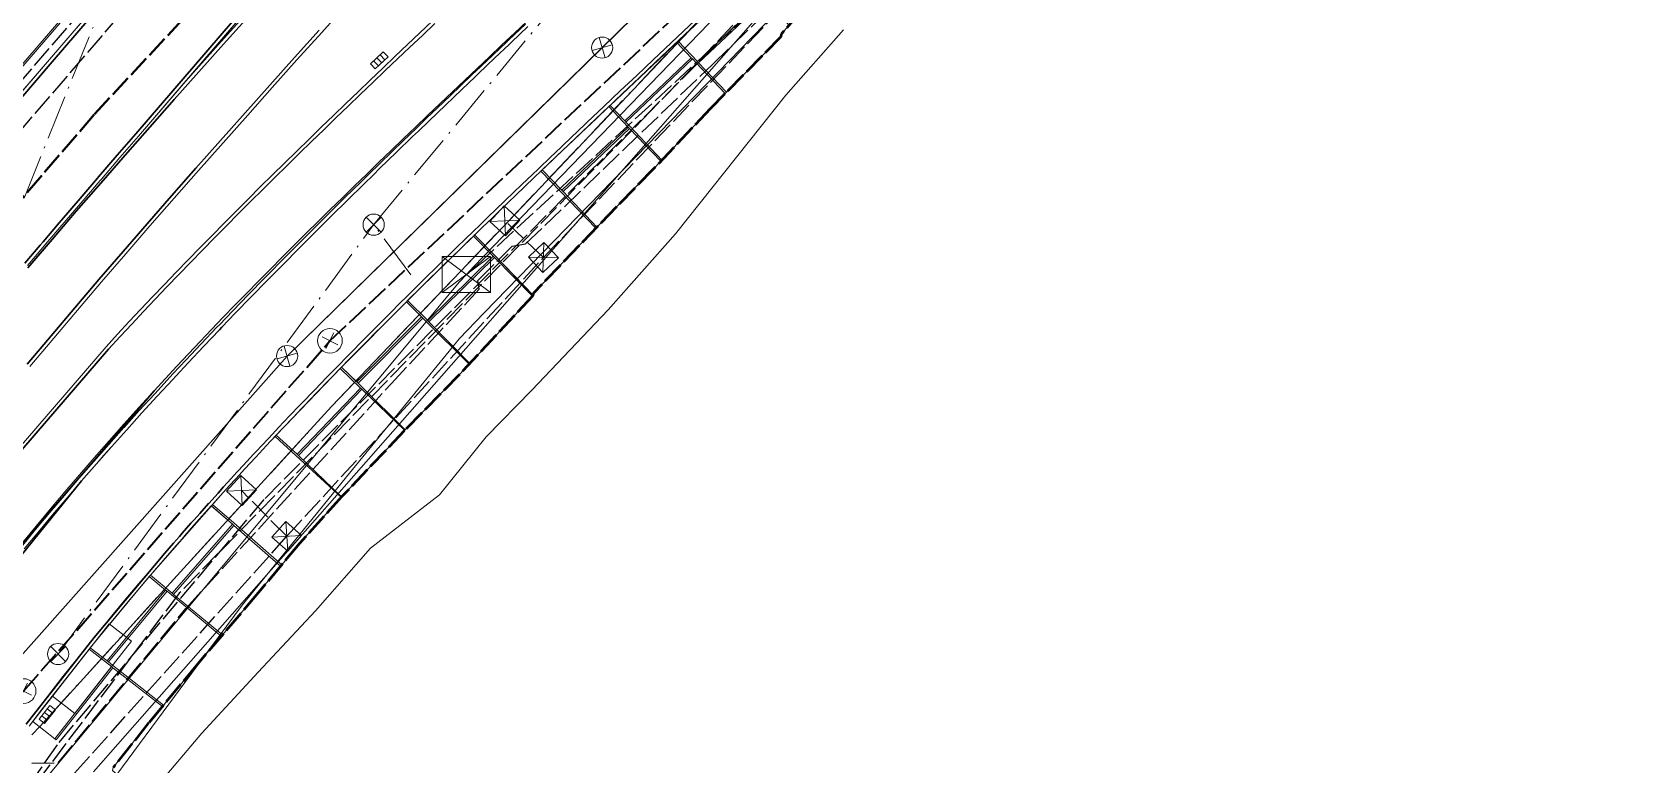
# Model space of a CAD drawing. Header units: metres. Extents: x 105014 to 106600, y 111320 to 118425.
# Drawn here: x 105607.7 to 105698.1, y 113697.9 to 113739.4 of the extents above; entities that cross this region are included whole.
import ezdxf

# ---------------------------------------------------------------- set-up
doc = ezdxf.new("R2010")
doc.units = ezdxf.units.M
doc.linetypes.add('DASHDOT', pattern=[3.556, 2.54, -0.508, 0, -0.508])
doc.linetypes.add('DASHED', pattern=[1.524, 1.27, -0.254])
for name, color, linetype, lineweight in [('00-BASE-LIMITE', 7, 'DASHED', 50), ('00-BASE-UE', 42, 'DASHED', 25), ('10-PAV-CALZADA-BRT', 12, 'CONTINUOUS', 30), ('10-PAV-CALZADA-MIXTA', 8, 'CONTINUOUS', 30), ('10-PAV-CICLORUTA', 76, 'CONTINUOUS', 18), ('10-PAV-SARDINEL', 252, 'CONTINUOUS', 13), ('20-EP-ZONA-DURA', 253, 'CONTINUOUS', 13), ('20-EP-ZONA-VERDE', 84, 'CONTINUOUS', 13), ('30-RED-ENEL-NODOS', 11, 'CONTINUOUS', 13), ('30-RED-ENEL-PROY', 1, 'DASHED', 25), ('30-RED-ETB-CAMARA', 151, 'CONTINUOUS', 13), ('30-RED-ETB-EXIST', 145, 'CONTINUOUS', 13), ('30-RED-ETB-PROY', 5, 'DASHED', 25), ('30-RED-MOVISTAR-PROY', 4, 'DASHED', 25), ('30-RED-VANTI-EXIST', 52, 'CONTINUOUS', 13), ('30-RED-VANTI-PROY', 2, 'DASHED', 25), ('30-RED-VANTI-RETIRO', 8, 'DASHDOT', 13), ('35-RH-ACUE-MATRIZ-PJ', 150, 'DASHED', 40), ('35-RH-ACUE-MENOR-EXIST', 151, 'CONTINUOUS', 13), ('35-RH-ACUE-MENOR-PROY', 5, 'DASHED', 25), ('35-RH-PLUV-COLECTOR', 96, 'CONTINUOUS', 30), ('35-RH-PLUV-NODOS', 94, 'CONTINUOUS', 13), ('35-RH-PLUV-RETIRO', 8, 'DASHDOT', 13), ('35-RH-SUDS-ZONAS', 92, 'CONTINUOUS', 20), ('36-RH-SAN-COLECTOR-PROY', 6, 'DASHED', 35), ('36-RH-SAN-POZOS', 216, 'CONTINUOUS', 13), ('60-PREDIAL-LOTE', 42, 'CONTINUOUS', 13)]:
    doc.layers.add(name, color=color, linetype=linetype, lineweight=lineweight)

# ---------------------------------------------------------------- blocks, each defined once
blk = doc.blocks.new('CAM_ETB_T_13')
for p, q in [((-1.375, -1.025), (1.375, 1.025)), ((-1.375, 1.025), (1.375, -1.025))]:
    blk.add_line(p, q)
blk.add_lwpolyline([(-1.375, -1.025), (1.375, -1.025), (1.375, 1.025), (-1.375, 1.025)], close=True)
blk = doc.blocks.new('CAJA_ENEL')
for p, q in [((-0.6, -0.6), (0.6, 0.6)), ((-0.6, 0.6), (0.6, -0.6))]:
    blk.add_line(p, q)
blk.add_lwpolyline([(-0.6, -0.6), (0.6, -0.6), (0.6, 0.6), (-0.6, 0.6)], close=True)
blk = doc.blocks.new('POZO_SAN')
for p, q in [((-0.5, 0), (0.5, 0)), ((0, -0.5), (0, 0.5))]:
    blk.add_line(p, q)
blk.add_circle((0, 0), 0.7)
blk = doc.blocks.new('SUMIDERO')
for p, q in [((-0.25, -0.2), (-0.25, 0.2)), ((0, -0.2), (0, 0.2)), ((0.25, -0.2), (0.25, 0.2))]:
    blk.add_line(p, q)
blk.add_lwpolyline([(-0.5, -0.2), (0.5, -0.2), (0.5, 0.2), (-0.5, 0.2)], close=True)
blk = doc.blocks.new('POZO_PLUV')
for p, q in [((-0.42, -0.42), (0.42, 0.42)), ((-0.42, 0.42), (0.42, -0.42))]:
    blk.add_line(p, q)
blk.add_circle((0, 0), 0.6)

msp = doc.modelspace()

# ---------------------------------------------------------------- linework, layer by layer
at = {"layer": '00-BASE-LIMITE'}
msp.add_lwpolyline([(105651.3379, 113740.6219), (105650.1849, 113739.2919), (105650.1723, 113739.1477), (105646.1835, 113735.0875), (105642.9557, 113731.6589), (105640.8435, 113729.5001), (105636.1189, 113724.5863), (105636.1113, 113724.4557), (105631.9479, 113719.9895), (105628.8157, 113716.7941), (105625.2817, 113713.0719), (105622.8891, 113710.4181), (105620.5457, 113707.6059), (105617.1097, 113703.5811), (105614.3297, 113700.2317), (105612.3163, 113697.6987)], dxfattribs=at)
at = {"layer": '00-BASE-UE'}
msp.add_lwpolyline([(105651.3379, 113740.6219), (105650.1849, 113739.2919), (105650.1723, 113739.1477), (105646.1835, 113735.0875), (105642.9557, 113731.6589), (105640.8435, 113729.5001), (105636.1189, 113724.5863), (105636.1113, 113724.4557), (105631.9479, 113719.9895), (105628.8157, 113716.7941), (105625.2817, 113713.0719), (105622.8891, 113710.4181), (105620.5457, 113707.6059), (105617.1097, 113703.5811), (105614.3297, 113700.2317), (105612.3163, 113697.6987)], dxfattribs=at)
at = {"layer": '10-PAV-CALZADA-BRT'}
for points in [[(105607.4803, 113726.0475), (105608.8511, 113727.6537), (105610.2277, 113729.2535), (105611.6095, 113730.8473), (105612.9961, 113732.4355), (105614.3869, 113734.0185), (105615.7815, 113735.5967), (105617.1793, 113737.1707), (105618.5799, 113738.7407), (105619.9827, 113740.3071)], [(105603.6123, 113711.6318), (105612.0607, 113721.4381), (105612.7163, 113722.1501), (105613.3749, 113722.8589), (105614.0367, 113723.5651), (105614.7015, 113724.2685), (105615.3691, 113724.9691), (105616.0393, 113725.6671), (105616.7121, 113726.3627), (105617.3873, 113727.0559), (105618.0651, 113727.7467), (105618.7449, 113728.4353), (105619.4271, 113729.1219), (105620.1111, 113729.8063), (105620.7973, 113730.4889), (105621.4851, 113731.1697), (105622.1747, 113731.8485), (105622.8659, 113732.5259), (105623.5585, 113733.2017), (105624.2527, 113733.8761), (105624.9481, 113734.5489), (105625.6447, 113735.2207), (105626.3425, 113735.8913), (105627.0411, 113736.5609), (105627.7407, 113737.2297), (105628.4411, 113737.8973), (105629.1423, 113738.5645), (105629.8439, 113739.2309), (105630.5461, 113739.8969)], [(105635.7625, 113740.0143), (105635.0597, 113739.3497), (105634.3573, 113738.6855), (105633.6557, 113738.0215), (105632.9545, 113737.3573), (105632.2543, 113736.6931), (105631.5549, 113736.0289), (105630.8551, 113735.3631), (105630.1575, 113734.6979), (105629.4611, 113734.0323), (105628.7659, 113733.3661), (105628.0721, 113732.6993), (105627.3799, 113732.0317), (105626.6891, 113731.3633), (105626.0001, 113730.6939), (105625.3127, 113730.0233), (105624.6273, 113729.3517), (105623.9439, 113728.6787), (105623.2625, 113728.0043), (105622.5833, 113727.3287), (105621.9063, 113726.6513), (105621.2317, 113725.9725), (105620.5597, 113725.2917), (105619.8901, 113724.6093), (105619.2235, 113723.9247), (105618.5595, 113723.2383), (105617.8983, 113722.5499), (105617.2403, 113721.8593), (105616.5855, 113721.1663), (105615.9339, 113720.4709), (105615.2855, 113719.7733), (105614.6379, 113719.0701), (105606.3318, 113709.4286)], [(105623.9895, 113739.5303), (105622.5883, 113737.9703), (105621.1895, 113736.4083), (105619.7937, 113734.8437), (105618.4013, 113733.2759), (105617.0129, 113731.7047), (105615.6289, 113730.1295), (105614.2499, 113728.5499), (105612.8763, 113726.9657), (105611.5089, 113725.3763), (105610.1477, 113723.7813), (105608.7937, 113722.1805), (105607.4471, 113720.5731)]]:
    msp.add_lwpolyline(points, dxfattribs=at)
at = {"layer": '10-PAV-CALZADA-MIXTA'}
for points in [[(105604.5093, 113732.6565), (105608.8577, 113737.7249), (105645.8159, 113780.7215), (105648.4131, 113783.7487), (105649.6965, 113785.2529), (105651.8169, 113787.7655), (105653.4837, 113789.7739), (105655.4503, 113792.1965), (105657.1287, 113794.3231), (105658.9663, 113796.7311), (105660.5821, 113798.9343), (105662.2819, 113801.3617), (105663.7923, 113803.6353), (105666.9062, 113808.7752), (105669.7172, 113814.0867), (105670.5523, 113815.8223), (105671.2082, 113817.5543), (105671.5897, 113819.3666)], [(105650.5555, 113776.6475), (105613.5973, 113733.6509), (105612.5463, 113732.4275), (105611.4954, 113731.204), (105611.4253, 113731.1224), (105610.4454, 113729.9797), (105609.396, 113728.7549), (105609.2562, 113728.5915), (105608.348, 113727.5289), (105608.1735, 113727.3244), (105607.302, 113726.3011)], [(105658.8375, 113752.8961), (105642.9312, 113737.8472), (105641.9952, 113736.961), (105641.0602, 113736.0756), (105640.1262, 113735.1908), (105639.1935, 113734.3067), (105639.0652, 113734.185), (105638.2606, 113733.4202), (105637.331, 113732.5356), (105637.1452, 113732.3585), (105636.4039, 113731.6506), (105636.082, 113731.3428), (105635.4789, 113730.7649), (105635.0206, 113730.3252), (105634.5561, 113729.8787), (105633.9612, 113729.3057), (105633.636, 113728.9918), (105633.1189, 113728.4917), (105632.7188, 113728.1039), (105632.2783, 113727.6761), (105631.8044, 113727.2148), (105631.4395, 113726.8586), (105630.8934, 113726.3243), (105630.6877, 113726.1225), (105629.9856, 113725.432), (105629.9376, 113725.3848), (105629.1894, 113724.6452), (105629.0814, 113724.5382), (105628.4429, 113723.9038), (105628.1808, 113723.6427), (105627.7942, 113723.2562), (105627.284, 113722.7449), (105627.1469, 113722.607), (105626.5016, 113721.9561), (105626.3915, 113721.8449), (105625.8581, 113721.3033), (105625.5035, 113720.9422), (105625.1393, 113720.57), (105624.6197, 113720.0372), (105624.4229, 113719.8345), (105623.7405, 113719.1294), (105623.7089, 113719.0966), (105622.9976, 113718.356), (105622.8662, 113718.2188), (105622.3561, 113717.6834), (105621.997, 113717.3052), (105621.7169, 113717.0086), (105621.1331, 113716.3883), (105621.0801, 113716.3317), (105620.4459, 113715.6521), (105620.2748, 113715.468), (105619.8968, 113715.0593), (105619.4222, 113714.5443), (105619.3495, 113714.465), (105618.8046, 113713.8684), (105618.5755, 113713.6168), (105618.2617, 113713.27), (105617.7345, 113712.6857), (105617.7205, 113712.6701), (105617.2228, 113712.1131), (105616.9002, 113711.7507), (105616.7267, 113711.5546), (105616.2328, 113710.9942), (105616.0722, 113710.8114), (105615.741, 113710.4319), (105615.251, 113709.8681), (105615.2445, 113709.8606), (105611.2414, 113705.0785), (105607.3943, 113700.17)], [(105602.5811, 113704.1663), (105610.5237, 113713.9567), (105611.371, 113714.9298), (105612.2244, 113715.8978), (105613.0707, 113716.8463), (105613.0834, 113716.8604), (105613.9483, 113717.818), (105614.8182, 113718.771), (105615.6934, 113719.7192), (105615.869, 113719.9082), (105616.5736, 113720.6628), (105617.4583, 113721.6018), (105618.3477, 113722.5367), (105618.4836, 113722.6788), (105619.2413, 113723.4675), (105620.139, 113724.3944), (105621.0404, 113725.3176), (105621.402, 113725.686), (105621.9454, 113726.2374), (105622.854, 113727.1536), (105623.7658, 113728.0664), (105624.034, 113728.3336), (105624.6808, 113728.9762), (105625.5984, 113729.8834), (105626.5188, 113730.788), (105627.072, 113731.3294), (105627.4414, 113731.6898), (105628.3664, 113732.5894), (105629.2936, 113733.4868), (105629.6237, 113733.8055), (105630.2226, 113734.3822), (105631.1533, 113735.2761), (105632.0852, 113736.1685), (105632.8317, 113736.8815), (105633.0186, 113737.0594), (105633.9534, 113737.9488), (105634.7638, 113738.7194), (105634.8888, 113738.8378), (105635.825, 113739.7257)]]:
    msp.add_lwpolyline(points, dxfattribs=at)
at = {"layer": '10-PAV-CICLORUTA'}
msp.add_lwpolyline([(105636.6113, 113771.8541), (105607.9475, 113738.5069), (105606.8947, 113737.2821), (105605.8409, 113736.0553), (105604.7865, 113734.8263), (105603.7345, 113733.5981), (105602.6805, 113732.3645), (105601.6269, 113731.1277), (105600.5739, 113729.8877), (105599.5221, 113728.6437), (105598.5905, 113727.5369), (105596.7705, 113729.1013), (105597.6877, 113730.1913), (105598.7427, 113731.4391), (105599.7987, 113732.6827), (105600.8547, 113733.9223), (105601.9109, 113735.1581), (105602.9637, 113736.3875), (105604.0195, 113737.6181), (105605.0741, 113738.8459), (105606.1273, 113740.0713), (105634.6609, 113773.2669), (105634.7913, 113773.4185), (105636.6113, 113771.8541)], close=True, dxfattribs=at)
at = {"layer": '10-PAV-SARDINEL'}
for points in [[(105606.5306, 113735.322), (105608.706, 113737.8553), (105645.6642, 113780.8518)], [(105645.8159, 113780.7215), (105608.8577, 113737.7249), (105606.6823, 113735.1917)], [(105607.302, 113726.3011), (105608.1735, 113727.3244), (105608.348, 113727.5289), (105609.2562, 113728.5915), (105609.396, 113728.7549), (105610.4454, 113729.9797), (105611.4253, 113731.1224), (105611.4954, 113731.204), (105612.5463, 113732.4275), (105613.5973, 113733.6509), (105650.5555, 113776.6475)], [(105650.7072, 113776.5172), (105613.749, 113733.5206), (105612.698, 113732.2972), (105611.6471, 113731.0737), (105611.5771, 113730.9922), (105610.5973, 113729.8496), (105609.548, 113728.6249), (105609.4082, 113728.4616), (105608.5001, 113727.3991), (105608.3257, 113727.1947), (105607.4544, 113726.1715)], [(105607.3943, 113700.17), (105608.082, 113701.0716), (105608.7749, 113701.9692), (105609.4731, 113702.8627), (105610.1766, 113703.7521), (105610.8852, 113704.6374), (105611.5989, 113705.5185), (105612.3179, 113706.3954), (105613.0419, 113707.2681), (105613.771, 113708.1366), (105614.5052, 113709.0007), (105615.2445, 113709.8606), (105615.251, 113709.8681), (105615.741, 113710.4319), (105616.0722, 113710.8114), (105616.2328, 113710.9942), (105616.7267, 113711.5546), (105616.9002, 113711.7507), (105617.2228, 113712.1131), (105617.7205, 113712.6701), (105617.7345, 113712.6857), (105618.2617, 113713.27), (105618.5755, 113713.6168), (105618.8046, 113713.8684), (105619.3495, 113714.465), (105619.4222, 113714.5443), (105619.8968, 113715.0593), (105620.2748, 113715.468), (105620.4459, 113715.6521), (105621.0801, 113716.3317), (105621.1331, 113716.3883), (105621.7169, 113717.0086), (105621.997, 113717.3052), (105622.3561, 113717.6834), (105622.8662, 113718.2188), (105622.9976, 113718.356), (105623.7089, 113719.0966), (105623.7405, 113719.1294), (105624.4229, 113719.8345), (105624.6197, 113720.0372), (105625.1393, 113720.57), (105625.5035, 113720.9422), (105625.8581, 113721.3033), (105626.3915, 113721.8449), (105626.5016, 113721.9561), (105627.1469, 113722.607), (105627.284, 113722.7449), (105627.7942, 113723.2562), (105628.1808, 113723.6427), (105628.4429, 113723.9038), (105629.0814, 113724.5382), (105629.1894, 113724.6452), (105629.9376, 113725.3848), (105629.9856, 113725.432), (105630.6877, 113726.1225), (105630.8934, 113726.3243), (105631.4395, 113726.8586), (105631.8044, 113727.2148), (105632.2783, 113727.6761), (105632.7188, 113728.1039), (105633.1189, 113728.4917), (105633.636, 113728.9918), (105633.9612, 113729.3057), (105634.5561, 113729.8787), (105635.0206, 113730.3252), (105635.4789, 113730.7649), (105636.082, 113731.3428), (105636.4039, 113731.6506), (105637.1452, 113732.3585), (105637.331, 113732.5356), (105638.2606, 113733.4202), (105639.0652, 113734.185), (105639.1935, 113734.3067), (105640.1262, 113735.1908), (105641.0602, 113736.0756), (105641.9952, 113736.961), (105642.9312, 113737.8472), (105658.8375, 113752.8961)], [(105658.975, 113752.7508), (105643.0687, 113737.702), (105642.1327, 113736.8158), (105641.1977, 113735.9304), (105640.2638, 113735.0456), (105639.3311, 113734.1616), (105639.2029, 113734.04), (105638.3985, 113733.2753), (105637.469, 113732.3908), (105637.2833, 113732.2138), (105636.5421, 113731.506), (105636.2203, 113731.1983), (105635.6174, 113730.6206), (105635.1592, 113730.181), (105634.6948, 113729.7346), (105634.1, 113729.1618), (105633.775, 113728.848), (105633.258, 113728.348), (105632.8581, 113727.9604), (105632.4177, 113727.5327), (105631.944, 113727.0716), (105631.5793, 113726.7156), (105631.0334, 113726.1814), (105630.8279, 113725.9798), (105630.1258, 113725.2894), (105630.078, 113725.2424), (105629.3301, 113724.5031), (105629.2223, 113724.3962), (105628.584, 113723.762), (105628.3221, 113723.5012), (105627.9357, 113723.1149), (105627.4257, 113722.6038), (105627.2888, 113722.4661), (105626.6437, 113721.8154), (105626.5338, 113721.7044), (105626.0007, 113721.1631), (105625.6463, 113720.8022), (105625.2824, 113720.4303), (105624.7631, 113719.8978), (105624.5665, 113719.6953), (105623.8844, 113718.9905), (105623.853, 113718.958), (105623.1419, 113718.2176), (105623.0108, 113718.0807), (105622.501, 113717.5456), (105622.1422, 113717.1677), (105621.8624, 113716.8714), (105621.2789, 113716.2514), (105621.2262, 113716.1951), (105620.5923, 113715.5158), (105620.4215, 113715.332), (105620.0438, 113714.9237), (105619.5695, 113714.409), (105619.4971, 113714.33), (105618.9524, 113713.7336), (105618.7236, 113713.4824), (105618.4101, 113713.1359), (105617.8832, 113712.5519), (105617.8695, 113712.5367), (105617.3721, 113711.98), (105617.0498, 113711.618), (105616.8766, 113711.4223), (105616.383, 113710.8621), (105616.2227, 113710.6797), (105615.8919, 113710.3006), (105615.4021, 113709.737), (105615.3959, 113709.7299), (105614.6573, 113708.8709), (105613.9239, 113708.0076), (105613.1955, 113707.14), (105612.4722, 113706.2682), (105611.754, 113705.3922), (105611.041, 113704.512), (105610.3331, 113703.6276), (105609.6304, 113702.7391), (105608.9329, 113701.8466), (105608.2407, 113700.9499), (105607.5536, 113700.0491)], [(105607.4544, 113726.1715), (105608.3257, 113727.1947), (105608.5001, 113727.3991), (105609.4082, 113728.4616), (105609.548, 113728.6249), (105610.5973, 113729.8496), (105611.5771, 113730.9922), (105611.6471, 113731.0737), (105612.698, 113732.2972), (105613.749, 113733.5206), (105616.121, 113736.2802), (105617.03, 113737.3037), (105618.4308, 113738.874), (105619.8338, 113740.4406)], [(105619.9827, 113740.3071), (105618.5799, 113738.7407), (105617.1793, 113737.1707), (105615.7815, 113735.5967), (105614.3869, 113734.0185), (105612.9961, 113732.4355), (105611.6095, 113730.8473), (105610.2277, 113729.2535), (105608.8511, 113727.6537), (105607.4803, 113726.0475)], [(105635.6875, 113739.8709), (105634.7513, 113738.983), (105634.6262, 113738.8645), (105633.8156, 113738.0937), (105632.8807, 113737.2043), (105632.6937, 113737.0263), (105631.947, 113736.313), (105631.0149, 113735.4204), (105630.084, 113734.5264), (105629.4849, 113733.9495), (105629.1546, 113733.6306), (105628.2272, 113732.733), (105627.3019, 113731.8331), (105626.9322, 113731.4725), (105626.3788, 113730.9308), (105625.458, 113730.0258), (105624.54, 113729.1183), (105623.8929, 113728.4754), (105623.6245, 113728.2079), (105622.7123, 113727.2947), (105621.8032, 113726.378), (105621.2594, 113725.8263), (105620.8975, 113725.4575), (105619.9956, 113724.5338), (105619.0974, 113723.6064), (105618.3393, 113722.8172), (105618.203, 113722.6748), (105617.3131, 113721.7393), (105616.4277, 113720.7996), (105615.7227, 113720.0445), (105615.5467, 113719.8551), (105614.6709, 113718.9063), (105613.8003, 113717.9525), (105612.9349, 113716.9944), (105612.9218, 113716.9799), (105612.0749, 113716.0307), (105611.6469, 113715.5468), (105611.2206, 113715.0616), (105610.7958, 113714.5753), (105610.3724, 113714.0875), (105609.5498, 113713.1303), (105608.733, 113712.1678), (105607.9226, 113711.2004), (105607.1182, 113710.2278)], [(105607.1182, 113710.2278), (105607.9226, 113711.2004), (105608.733, 113712.1678), (105609.5498, 113713.1303), (105610.3724, 113714.0875), (105610.7958, 113714.5753), (105611.2206, 113715.0616), (105611.6469, 113715.5468), (105612.0749, 113716.0307), (105612.9218, 113716.9799), (105612.9349, 113716.9944), (105613.8003, 113717.9525), (105614.6709, 113718.9063), (105615.5467, 113719.8551), (105615.7227, 113720.0445), (105616.4277, 113720.7996), (105617.3131, 113721.7393), (105618.203, 113722.6748), (105618.3393, 113722.8172), (105619.0974, 113723.6064), (105619.9956, 113724.5338), (105620.8975, 113725.4575), (105621.2594, 113725.8263), (105621.8032, 113726.378), (105622.7123, 113727.2947), (105623.6245, 113728.2079), (105623.8929, 113728.4754), (105624.54, 113729.1183), (105625.458, 113730.0258), (105626.3788, 113730.9308), (105626.9322, 113731.4725), (105627.3019, 113731.8331), (105628.2272, 113732.733), (105629.1546, 113733.6306), (105629.4849, 113733.9495), (105630.084, 113734.5264), (105631.0149, 113735.4204), (105631.947, 113736.313), (105632.6937, 113737.0263), (105632.8807, 113737.2043), (105633.8156, 113738.0937), (105634.6262, 113738.8645), (105634.7513, 113738.983), (105635.6875, 113739.8709)], [(105607.1355, 113710.4156), (105607.9452, 113711.3976), (105608.761, 113712.3746), (105609.5828, 113713.3465), (105610.4106, 113714.3134), (105611.2443, 113715.2751), (105612.0839, 113716.2317), (105612.9294, 113717.1831), (105613.7807, 113718.1292), (105614.6379, 113719.0701), (105615.2855, 113719.7733), (105615.9339, 113720.4709), (105616.5855, 113721.1663), (105617.2403, 113721.8593), (105617.8983, 113722.5499), (105618.5595, 113723.2383), (105619.2235, 113723.9247), (105619.8901, 113724.6093), (105620.5597, 113725.2917), (105621.2317, 113725.9725), (105621.9063, 113726.6513), (105622.5833, 113727.3287), (105623.2625, 113728.0043), (105623.9439, 113728.6787), (105624.6273, 113729.3517), (105625.3127, 113730.0233), (105626.0001, 113730.6939), (105626.6891, 113731.3633), (105627.3799, 113732.0317), (105628.0721, 113732.6993), (105628.7659, 113733.3661), (105629.4611, 113734.0323), (105630.1575, 113734.6979), (105630.8551, 113735.3631), (105631.5549, 113736.0289), (105632.2543, 113736.6931), (105632.9545, 113737.3573), (105633.6557, 113738.0215), (105634.3573, 113738.6855), (105635.0597, 113739.3497), (105635.7625, 113740.0143)], [(105635.825, 113739.7257), (105634.8888, 113738.8378), (105634.7638, 113738.7194), (105633.9534, 113737.9488), (105633.0186, 113737.0594), (105632.8317, 113736.8815), (105632.0852, 113736.1685), (105631.1533, 113735.2761), (105630.2226, 113734.3822), (105629.6237, 113733.8055), (105629.2936, 113733.4868), (105628.3664, 113732.5894), (105627.4414, 113731.6898), (105627.072, 113731.3294), (105626.5188, 113730.788), (105625.5984, 113729.8834), (105624.6808, 113728.9762), (105624.034, 113728.3336), (105623.7658, 113728.0664), (105622.854, 113727.1536), (105621.9454, 113726.2374), (105621.402, 113725.686), (105621.0404, 113725.3176), (105620.139, 113724.3944), (105619.2413, 113723.4675), (105618.4836, 113722.6788), (105618.3477, 113722.5367), (105617.4583, 113721.6018), (105616.5736, 113720.6628), (105615.869, 113719.9082), (105615.6934, 113719.7192), (105614.8182, 113718.771), (105613.9483, 113717.818), (105613.0834, 113716.8604), (105613.0707, 113716.8463), (105612.2244, 113715.8978), (105611.7969, 113715.4145), (105611.371, 113714.9298), (105610.9466, 113714.4439), (105610.5237, 113713.9567), (105609.7019, 113713.0004), (105608.8861, 113712.039), (105608.0763, 113711.0724), (105607.2727, 113710.1008)]]:
    msp.add_lwpolyline(points, dxfattribs=at)
at = {"layer": '20-EP-ZONA-DURA'}
for points in [[(105634.6609, 113773.2669), (105606.1273, 113740.0713), (105605.0741, 113738.8459), (105604.0195, 113737.6181), (105602.9637, 113736.3875), (105601.9109, 113735.1581), (105600.8547, 113733.9223), (105599.7987, 113732.6827), (105598.7427, 113731.4391), (105597.6877, 113730.1913), (105596.7705, 113729.1013), (105598.5905, 113727.5369), (105599.5221, 113728.6437), (105600.5739, 113729.8877), (105601.6269, 113731.1277), (105602.6805, 113732.3645), (105603.7345, 113733.5981), (105604.7865, 113734.8263), (105605.8409, 113736.0553), (105606.8947, 113737.2821), (105607.9475, 113738.5069), (105636.6113, 113771.8541), (105634.7913, 113773.4185), (105634.6609, 113773.2669)], [(105617.03, 113737.3037), (105616.121, 113736.2802), (105625.2297, 113746.8769), (105625.4573, 113746.6813), (105624.0501, 113745.1238), (105622.6432, 113743.5644), (105621.2384, 113742.0044), (105619.8338, 113740.4406), (105618.4308, 113738.874), (105617.03, 113737.3037)], [(105650.1723, 113739.1477), (105647.0835, 113736.0037), (105645.5075, 113737.6691), (105649.2845, 113741.2431), (105650.6371, 113739.8135), (105650.1849, 113739.2919), (105650.1723, 113739.1477)], [(105646.1835, 113735.0875), (105643.4257, 113732.1581), (105641.5893, 113734.0985), (105641.3829, 113734.316), (105645.1599, 113737.8907), (105645.3661, 113737.6729), (105647.0135, 113735.9323), (105646.1835, 113735.0875)], [(105640.8435, 113729.5001), (105639.7401, 113728.3525), (105637.8176, 113730.3737), (105641.5854, 113733.9575), (105643.3617, 113732.0901), (105642.9557, 113731.6589), (105640.8435, 113729.5001)], [(105636.1189, 113724.5863), (105636.114, 113724.5015), (105633.9299, 113726.7711), (105632.8092, 113727.9132), (105632.8581, 113727.9604), (105633.258, 113728.348), (105633.775, 113728.848), (105634.1, 113729.1618), (105634.6948, 113729.7346), (105635.1592, 113730.181), (105635.6174, 113730.6206), (105636.2203, 113731.1983), (105636.5421, 113731.506), (105636.567, 113731.5299), (105637.6767, 113730.3769), (105639.6824, 113728.2925), (105636.1189, 113724.5863)], [(105636.0872, 113724.4298), (105632.5379, 113720.6225), (105630.2167, 113722.988), (105633.9283, 113726.6299), (105636.0872, 113724.4298)], [(105631.9479, 113719.9895), (105628.8748, 113716.8544), (105626.4131, 113719.2977), (105625.2575, 113720.4049), (105626.1292, 113719.5794), (105626.2001, 113719.5091), (105629.8633, 113723.1997), (105630.0763, 113722.9883), (105632.5005, 113720.5823), (105631.9479, 113719.9895)], [(105625.2817, 113713.0719), (105625.2671, 113713.0557), (105622.8181, 113715.4021), (105626.4157, 113719.1567), (105628.8474, 113716.8265), (105628.8157, 113716.7941), (105625.2817, 113713.0719)], [(105622.8891, 113710.4181), (105621.8709, 113709.1961), (105619.1553, 113711.5733), (105617.9508, 113712.6276), (105618.4101, 113713.1359), (105618.7236, 113713.4824), (105618.9524, 113713.7336), (105619.4971, 113714.33), (105619.5695, 113714.409), (105620.0438, 113714.9237), (105620.4215, 113715.332), (105620.5923, 113715.5158), (105621.2262, 113716.1951), (105621.2789, 113716.2514), (105621.4979, 113716.4839), (105622.6763, 113715.3997), (105625.2474, 113713.0338), (105622.8891, 113710.4181)], [(105620.5457, 113707.6059), (105618.5137, 113705.2257), (105615.7412, 113707.522), (105619.1643, 113711.4325), (105621.8068, 113709.1193), (105620.5457, 113707.6059)], [(105615.1066, 113701.1677), (105615.1683, 113701.2465), (105612.2835, 113703.5039), (105612.0473, 113703.6887), (105615.3693, 113707.7), (105615.6003, 113707.5087), (105618.4488, 113705.1497), (105617.1097, 113703.5811), (105615.1066, 113701.1677)]]:
    msp.add_lwpolyline(points, close=True, dxfattribs=at)
for points in [[(105617.2271, 113749.1493), (105608.0233, 113738.4417), (105606.9705, 113737.2169)], [(105607.5536, 113700.0491), (105607.7571, 113700.3162), (105609.017, 113699.3302), (105609.0957, 113699.2687), (105612.3003, 113703.3638), (105615.1066, 113701.1677), (105615.1066, 113701.1677), (105614.3297, 113700.2317), (105612.3163, 113697.6987), (105612.2867, 113697.5347), (105612.5995, 113697.2453), (105611.6053, 113695.9225), (105611.4281, 113696.0205), (105611.3457, 113695.8299), (105610.6845, 113696.2385), (105608.7125, 113693.1741), (105605.8169, 113688.8167)]]:
    msp.add_lwpolyline(points, dxfattribs=at)
at = {"layer": '20-EP-ZONA-VERDE'}
for points in [[(105637.3697, 113771.2023), (105608.7057, 113737.8551), (105607.6533, 113736.6305), (105606.5999, 113735.4043), (105605.5461, 113734.1759), (105604.4945, 113732.9479), (105603.4413, 113731.7155), (105602.3885, 113730.4799), (105601.3369, 113729.2411), (105600.2865, 113727.9989), (105599.3489, 113726.8849), (105598.6663, 113727.4717), (105599.5985, 113728.5793), (105600.6501, 113729.8229), (105601.7029, 113731.0631), (105602.7565, 113732.2997), (105603.8105, 113733.5331), (105604.8625, 113734.7613), (105605.9169, 113735.9903), (105606.9705, 113737.2169), (105608.0233, 113738.4417), (105636.6871, 113771.7889), (105637.3697, 113771.2023)], [(105649.2158, 113741.3156), (105645.4388, 113737.7416), (105644.3388, 113738.9038), (105648.1163, 113742.4775), (105649.2158, 113741.3156)], [(105649.2845, 113741.2431), (105645.5075, 113737.6691), (105645.4388, 113737.7416), (105649.2158, 113741.3156), (105649.2845, 113741.2431)], [(105645.0911, 113737.9635), (105641.3144, 113734.3887), (105640.4866, 113735.2579), (105644.2659, 113738.8353), (105645.0911, 113737.9635)], [(105645.4388, 113737.7416), (105645.5075, 113737.6691), (105647.0835, 113736.0037), (105647.0135, 113735.9323), (105645.3661, 113737.6729), (105645.1599, 113737.8907), (105645.0911, 113737.9635), (105644.2659, 113738.8353), (105644.3388, 113738.9038), (105645.4388, 113737.7416)], [(105645.1599, 113737.8907), (105641.3829, 113734.316), (105641.3144, 113734.3887), (105645.0911, 113737.9635), (105645.1599, 113737.8907)], [(105641.5166, 113734.0298), (105637.7488, 113730.4461), (105636.6391, 113731.5992), (105640.4141, 113735.1891), (105641.5166, 113734.0298)], [(105641.3144, 113734.3887), (105641.3829, 113734.316), (105641.5893, 113734.0985), (105643.4257, 113732.1581), (105643.3617, 113732.0901), (105641.5854, 113733.9575), (105641.5166, 113734.0298), (105640.4141, 113735.1891), (105640.4866, 113735.2579), (105641.3144, 113734.3887)], [(105641.5854, 113733.9575), (105637.8176, 113730.3737), (105637.7488, 113730.4461), (105641.5166, 113734.0298), (105641.5854, 113733.9575)], [(105637.7488, 113730.4461), (105637.8176, 113730.3737), (105639.7401, 113728.3525), (105639.6825, 113728.2925), (105637.6767, 113730.3769), (105636.5669, 113731.5301), (105636.6391, 113731.5992), (105637.7488, 113730.4461)], [(105633.8584, 113726.7014), (105630.1468, 113723.0593), (105629.0107, 113724.1869), (105632.7375, 113727.8433), (105633.8584, 113726.7014)], [(105633.9299, 113726.7711), (105636.1365, 113724.4781), (105636.0873, 113724.4297), (105633.9283, 113726.6299), (105633.8584, 113726.7014), (105632.7375, 113727.8433), (105632.8089, 113727.9135), (105633.9299, 113726.7711)], [(105633.9283, 113726.6299), (105630.2167, 113722.988), (105630.1468, 113723.0593), (105633.8584, 113726.7014), (105633.9283, 113726.6299)], [(105629.7923, 113723.2701), (105626.1292, 113719.5794), (105625.2574, 113720.405), (105628.9401, 113724.1161), (105629.7923, 113723.2701)], [(105630.1468, 113723.0593), (105630.2167, 113722.988), (105632.5379, 113720.6225), (105632.5005, 113720.5823), (105630.0763, 113722.9883), (105629.8633, 113723.1997), (105629.7923, 113723.2701), (105628.9401, 113724.1161), (105629.0107, 113724.1869), (105630.1468, 113723.0593)], [(105629.8633, 113723.1997), (105626.2001, 113719.5091), (105626.1292, 113719.5794), (105629.7923, 113723.2701), (105629.8633, 113723.1997)], [(105626.3436, 113719.2258), (105622.7461, 113715.4711), (105622.7441, 113715.4731), (105621.5661, 113716.5571), (105625.1879, 113720.3331), (105626.3436, 113719.2258)], [(105626.4131, 113719.2977), (105628.8749, 113716.8543), (105628.8475, 113716.8265), (105626.4157, 113719.1567), (105626.3436, 113719.2258), (105625.1879, 113720.3331), (105625.2574, 113720.405), (105626.4131, 113719.2977)], [(105626.4157, 113719.1567), (105622.8181, 113715.4021), (105622.7461, 113715.4711), (105626.3436, 113719.2258), (105626.4157, 113719.1567)], [(105622.7441, 113715.4731), (105622.7461, 113715.4711), (105622.8181, 113715.4021), (105625.2673, 113713.0555), (105625.2473, 113713.0339), (105622.6763, 113715.3997), (105621.4979, 113716.4839), (105621.5661, 113716.5571), (105622.7441, 113715.4731)], [(105619.0892, 113711.4982), (105615.664, 113707.5856), (105614.4312, 113708.6069), (105617.8843, 113712.5531), (105619.0892, 113711.4982)], [(105619.1553, 113711.5733), (105621.8709, 113709.1961), (105621.8095, 113709.1169), (105619.1643, 113711.4325), (105619.0892, 113711.4982), (105617.8843, 113712.5531), (105617.9501, 113712.6283), (105619.1553, 113711.5733)], [(105619.1643, 113711.4325), (105615.7412, 113707.522), (105615.664, 113707.5856), (105619.0892, 113711.4982), (105619.1643, 113711.4325)], [(105615.2923, 113707.7639), (105611.9753, 113703.7591), (105611.0229, 113704.4906), (105614.3669, 113708.5303), (105615.2923, 113707.7639)], [(105615.664, 113707.5856), (105615.7393, 113707.5199), (105615.7412, 113707.522), (105618.5137, 113705.2257), (105618.4487, 113705.1497), (105615.6003, 113707.5087), (105615.3693, 113707.7), (105615.2923, 113707.7639), (105614.3669, 113708.5303), (105614.4312, 113708.6069), (105615.664, 113707.5856)], [(105615.3693, 113707.7), (105612.0473, 113703.6887), (105611.9689, 113703.7501), (105611.9753, 113703.7591), (105615.2923, 113707.7639), (105615.3693, 113707.7)], [(105615.7412, 113707.522), (105615.7393, 113707.5199), (105615.664, 113707.5856), (105615.7412, 113707.522)], [(105612.2216, 113703.4254), (105609.017, 113699.3302), (105607.7567, 113700.3165), (105610.9607, 113704.4121), (105612.2216, 113703.4254)], [(105611.9689, 113703.7501), (105612.0473, 113703.6887), (105612.2835, 113703.5039), (105615.1683, 113701.2465), (105615.1065, 113701.1677), (105612.3003, 113703.3638), (105612.2216, 113703.4254), (105610.9607, 113704.4121), (105611.0229, 113704.4906), (105611.9689, 113703.7501)], [(105611.9753, 113703.7591), (105611.9689, 113703.7501), (105611.0229, 113704.4906), (105611.9753, 113703.7591)], [(105612.3003, 113703.3638), (105609.0957, 113699.2687), (105609.017, 113699.3302), (105612.2216, 113703.4254), (105612.3003, 113703.3638)]]:
    msp.add_lwpolyline(points, close=True, dxfattribs=at)
for points in [[(105607.6009, 113720.4451), (105608.9467, 113722.0517), (105610.3001, 113723.6519), (105611.6607, 113725.2463), (105613.0277, 113726.8351), (105614.4009, 113728.4187), (105615.7795, 113729.9977), (105617.1631, 113731.5725), (105618.5511, 113733.1433), (105619.9431, 113734.7107), (105621.3387, 113736.2751), (105622.7371, 113737.8367), (105624.1381, 113739.3965), (105625.5411, 113740.9545)], [(105630.4085, 113740.0421), (105629.7063, 113739.3761), (105629.0045, 113738.7095), (105628.3033, 113738.0423), (105627.6027, 113737.3743), (105626.9029, 113736.7055), (105626.2039, 113736.0357), (105625.5061, 113735.3649), (105624.8091, 113734.6929), (105624.1135, 113734.0195), (105623.4191, 113733.3449), (105622.7261, 113732.6689), (105622.0345, 113731.9913), (105621.3445, 113731.3119), (105620.6563, 113730.6309), (105619.9699, 113729.9479), (105619.2853, 113729.2631), (105618.6029, 113728.5761), (105617.9225, 113727.8871), (105617.2443, 113727.1957), (105616.5685, 113726.5021), (105615.8953, 113725.8059), (105615.2245, 113725.1073), (105614.5563, 113724.4061), (105613.8911, 113723.7021), (105613.2287, 113722.9955), (105612.5695, 113722.2859), (105611.9133, 113721.5735), (105603.4568, 113711.7577)]]:
    msp.add_lwpolyline(points, dxfattribs=at)
at = {"layer": '30-RED-ENEL-PROY'}
for points in [[(105636.7089, 113726.6319), (105656.6851, 113747.5619)], [(105604.8783, 113734.0661), (105610.3041, 113740.3515)], [(105636.7089, 113726.6319), (105634.5261, 113728.7063)], [(105622.1555, 113710.8177), (105636.7089, 113726.6319)], [(105622.1555, 113710.8177), (105619.5967, 113713.4161)], [(105606.0619, 113692.8321), (105622.1555, 113710.8177)]]:
    msp.add_lwpolyline(points, dxfattribs=at)
at = {"layer": '30-RED-ETB-EXIST'}
for points in [[(105632.339, 113725.669), (105632.75, 113726.103), (105668.366, 113762.975), (105668.785, 113763.399)], [(105605.779, 113693.925), (105605.826, 113693.886), (105631.928, 113725.236), (105632.339, 113725.669)]]:
    msp.add_lwpolyline(points, dxfattribs=at)
at = {"layer": '30-RED-ETB-PROY'}
msp.add_lwpolyline([(105632.339, 113725.669), (105632.962, 113726.22), (105676.427, 113766.371), (105676.8, 113766.856)], dxfattribs=at)
at = {"layer": '30-RED-MOVISTAR-PROY'}
msp.add_lwpolyline([(105592.4894, 113672.1116), (105597.9303, 113682.9753), (105609.2591, 113699.1275), (105620.9324, 113712.9691), (105665.0309, 113757.36)], dxfattribs=at)
at = {"layer": '30-RED-VANTI-EXIST'}
for points in [[(105608.1707, 113700.0563), (105616.3189, 113709.0111), (105624.6985, 113718.1733), (105634.4213, 113728.3751), (105646.7313, 113741.3689), (105649.788, 113744.5577)], [(105607.7155, 113699.5561), (105608.1707, 113700.0563)]]:
    msp.add_lwpolyline(points, dxfattribs=at)
at = {"layer": '30-RED-VANTI-PROY'}
for points in [[(105583.4243, 113706.6041), (105586.8215, 113712.3143), (105587.7547, 113714.6325), (105598.9577, 113724.3955), (105656.2147, 113790.9971), (105664.4907, 113802.2521), (105671.1805, 113813.6245), (105681.2393, 113846.7487), (105682.6437, 113861.1821), (105686.1241, 113889.7663), (105686.4437, 113891.9799), (105686.6545, 113896.3845), (105688.4809, 113913.0949), (105689.2835, 113923.9021), (105690.0407, 113928.1947), (105690.1611, 113929.8803)], [(105607.7064, 113697.9558), (105609.1933, 113697.9645), (105616.4399, 113706.7247), (105628.0803, 113719.4737), (105633.0735, 113724.8413), (105632.9929, 113725.3281), (105634.9341, 113727.2817), (105635.6961, 113727.3995), (105646.2841, 113737.5799), (105649.6845, 113740.8543), (105649.4464, 113743.3855)]]:
    msp.add_lwpolyline(points, dxfattribs=at)
at = {"layer": '30-RED-VANTI-RETIRO'}
for points in [[(105608.1707, 113700.0563), (105616.3189, 113709.0111), (105624.6985, 113718.1733), (105634.4213, 113728.3751), (105646.7313, 113741.3689), (105649.788, 113744.5577)], [(105607.7155, 113699.5561), (105608.1707, 113700.0563)]]:
    msp.add_lwpolyline(points, dxfattribs=at)
at = {"layer": '35-RH-ACUE-MATRIZ-PJ'}
msp.add_lwpolyline([(105697.8287, 113984.9241), (105696.0573, 113950.2069), (105693.0321, 113908.2907), (105688.6926, 113877.3888), (105685.1125, 113845.4534), (105684.0791, 113839.7835), (105682.6136, 113834.0328), (105681.6135, 113830.8334), (105678.2327, 113821.8919), (105673.2704, 113810.5282), (105671.5191, 113807.1561), (105668.874, 113802.6796), (105665.575, 113797.6684), (105658.3947, 113788.1043), (105629.7754, 113754.6465), (105611.2469, 113734.751), (105601.3153, 113723.1855), (105597.5168, 113718.6616), (105591.5028, 113710.4652), (105584.2576, 113714.5486), (105582.5302, 113711.598), (105580.9366, 113712.0232), (105573.79, 113714.76)], dxfattribs=at)
at = {"layer": '35-RH-ACUE-MENOR-EXIST'}
msp.add_lwpolyline([(105701.94, 113823.25), (105699.93, 113816.96), (105686.17, 113789.85), (105674.38, 113772.16), (105658.11, 113750.83), (105611.21, 113697.46)], dxfattribs=at)
at = {"layer": '35-RH-ACUE-MENOR-PROY'}
msp.add_lwpolyline([(105700.1008, 113792.4003), (105691.1917, 113774.2351), (105690.5942, 113773.0167), (105666.412, 113759.6328), (105642.7772, 113734.9224), (105616.0584, 113707.5833), (105607.4793, 113696.2024), (105598.5721, 113684.3861), (105597.0873, 113681.9335), (105574.088, 113633.3271)], dxfattribs=at)
at = {"layer": '35-RH-PLUV-COLECTOR'}
for points in [[(105640.0359, 113738.5359), (105678.0475, 113775.7752)], [(105622.1778, 113721.0406), (105643.6076, 113742.035)], [(105622.1778, 113721.0406), (105640.0359, 113738.5359)], [(105598.9813, 113694.9142), (105622.1778, 113721.0406)], [(105598.9813, 113694.9142), (105622.1778, 113721.0406)]]:
    msp.add_lwpolyline(points, dxfattribs=at)
at = {"layer": '35-RH-PLUV-RETIRO'}
for points in [[(105627.0832, 113728.4922), (105681.1818, 113794.1267)], [(105581.2967, 113665.5756), (105611.9851, 113741.7106)], [(105609.1964, 113704.1387), (105627.0832, 113728.4922)], [(105629.1943, 113725.6525), (105627.0832, 113728.4922)]]:
    msp.add_lwpolyline(points, dxfattribs=at)
at = {"layer": '35-RH-SUDS-ZONAS'}
for points in [[(105617.8671, 113712.5521), (105619.089, 113711.4983), (105615.6639, 113707.5856), (105614.4306, 113708.6073), (105617.8671, 113712.5521)], [(105617.8671, 113712.5521), (105619.089, 113711.4983), (105615.6639, 113707.5856), (105614.4306, 113708.6073), (105617.8671, 113712.5521)], [(105617.8671, 113712.5521), (105619.089, 113711.4983), (105615.6639, 113707.5856), (105614.4306, 113708.6073), (105617.8671, 113712.5521)], [(105617.8671, 113712.5521), (105619.089, 113711.4983), (105615.6639, 113707.5856), (105614.4306, 113708.6073), (105617.8671, 113712.5521)], [(105612.0865, 113705.8517), (105613.3477, 113704.8647), (105610.1427, 113700.7698), (105608.8827, 113701.7561), (105612.0865, 113705.8517)], [(105612.0866, 113705.8516), (105613.3478, 113704.8646), (105610.1429, 113700.7697), (105608.8828, 113701.756), (105612.0866, 113705.8516)], [(105612.0866, 113705.8516), (105613.3478, 113704.8646), (105610.1429, 113700.7697), (105608.8828, 113701.756), (105612.0866, 113705.8516)]]:
    msp.add_lwpolyline(points, close=True, dxfattribs=at)
at = {"layer": '36-RH-SAN-COLECTOR-PROY'}
for points in [[(105624.6044, 113721.9072), (105672.7398, 113767.1755)], [(105607.2408, 113702.0388), (105624.6044, 113721.9072)]]:
    msp.add_lwpolyline(points, dxfattribs=at)
at = {"layer": '60-PREDIAL-LOTE'}
for points in [[(105610.9127, 113695.1364), (105617.405, 113703.9094), (105619.6261, 113706.9108), (105625.7206, 113714.3953), (105631.9476, 113722.0425), (105633.3284, 113723.4648), (105662.4801, 113753.4926)], [(105653.7207, 113739.5407), (105650.4438, 113735.8335), (105644.1965, 113727.9799), (105640.3706, 113723.6538), (105636.0511, 113719.1094), (105633.4712, 113716.4508), (105630.8161, 113713.179), (105626.9072, 113710.1532), (105623.7931, 113706.5957), (105620.5318, 113703.1031), (105617.3378, 113699.6582), (105614.7442, 113696.5771)]]:
    msp.add_lwpolyline(points, dxfattribs=at)

# ---------------------------------------------------------------- block references
at = {"layer": '30-RED-ENEL-NODOS'}
for p, rotation in [((105634.526, 113728.7063), 47.7), ((105636.7089, 113726.6318), 43.2), ((105619.5967, 113713.4161), 47.8), ((105622.1555, 113710.8177), 48.7)]:
    msp.add_blockref('CAJA_ENEL', p, dxfattribs=dict(at, rotation=rotation))
at = {"layer": '30-RED-ETB-CAMARA'}
msp.add_blockref('CAM_ETB_T_13', (105632.339, 113725.669), dxfattribs=at)
at = {"layer": '35-RH-PLUV-NODOS'}
for name, p, rotation in [('POZO_PLUV', (105640.0359, 113738.5359), 241), ('SUMIDERO', (105627.4013, 113737.8151), 223.5), ('SUMIDERO', (105627.4013, 113737.8151), 223.5), ('SUMIDERO', (105627.4013, 113737.8151), 223.5), ('POZO_PLUV', (105622.1778, 113721.0406), 241), ('POZO_PLUV', (105622.1778, 113721.0406), 241), ('SUMIDERO', (105608.5779, 113700.7105), 52.3), ('SUMIDERO', (105608.5779, 113700.7105), 52.3), ('SUMIDERO', (105608.5779, 113700.7105), 52.3)]:
    msp.add_blockref(name, p, dxfattribs=dict(at, rotation=rotation))
for p in [(105627.0832, 113728.4922), (105627.0832, 113728.4922), (105609.1964, 113704.1387), (105609.1964, 113704.1387)]:
    msp.add_blockref('POZO_PLUV', p, dxfattribs=at)
at = {"layer": '36-RH-SAN-POZOS', "rotation": 243}
for p in [(105624.6044, 113721.9072), (105607.2408, 113702.0388)]:
    msp.add_blockref('POZO_SAN', p, dxfattribs=at)

doc.saveas('drawing.dxf')
